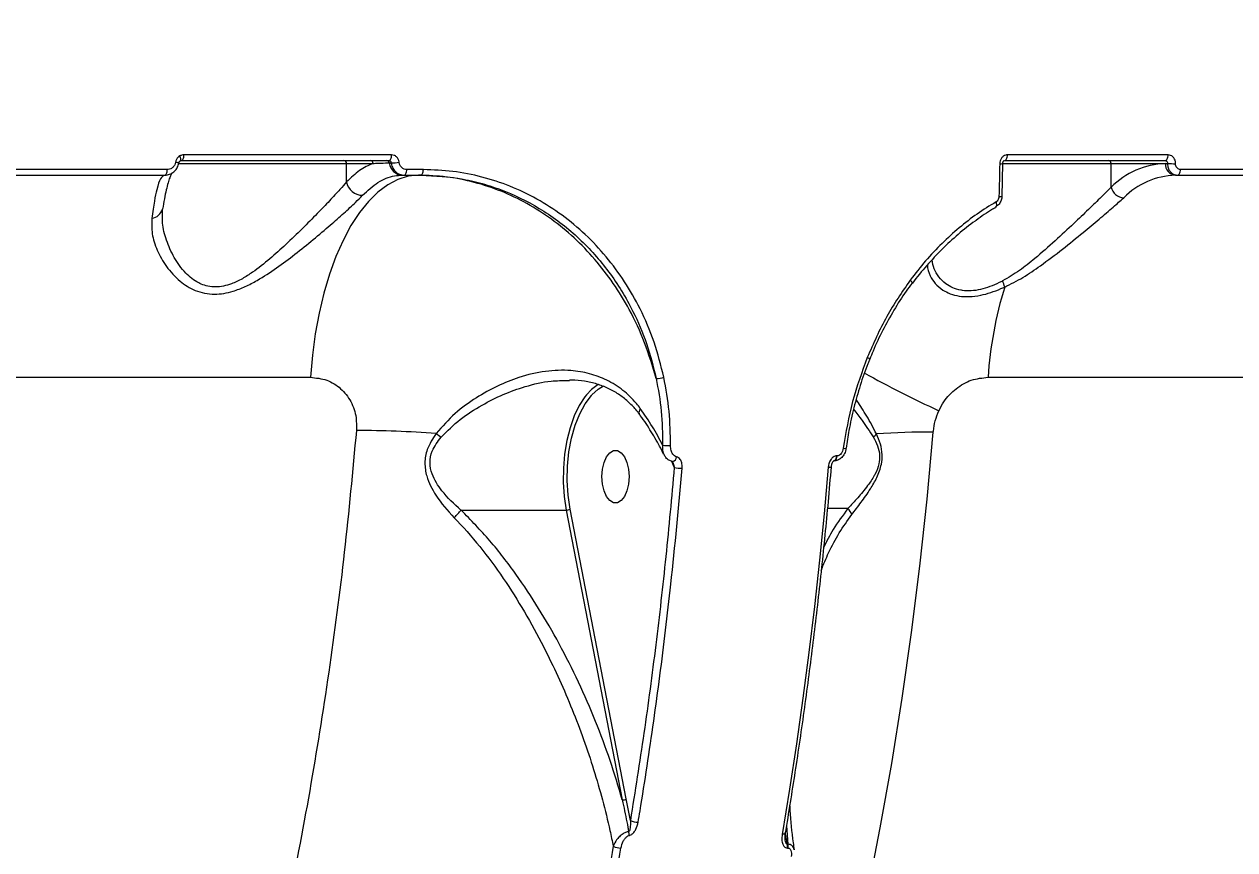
# Model space of a CAD drawing. Header units: millimetres. Extents: x -5517 to 6387, y -5295 to 6147.
# Drawn here: x 2240 to 2446.6, y 1364.2 to 1505.1 of the extents above; entities that cross this region are included whole.
import ezdxf

# ---------------------------------------------------------------- set-up
doc = ezdxf.new("R2010")
doc.units = ezdxf.units.MM
for name, color, linetype in [('DIKOM_ОБЪЕКТ', 7, 'Continuous'), ('DIKOM_РАЗМЕР_ЗОНА', 7, 'Continuous'), ('DIKOM_РАЗМЕР_ОБЪЕКТА', 7, 'Continuous')]:
    doc.layers.add(name, color=color, linetype=linetype)
doc.styles.add('style1', font='arial.ttf', dxfattribs={"width": 0.8})
doc.dimstyles.new('1-50', dxfattribs={"dimtxt": 300, "dimasz": 200, "dimexe": 100, "dimexo": 0, "dimgap": 100, "dimtad": 1, "dimtxsty": 'style1', "dimcen": 200, "dimclrd": 7, "dimclre": 7, "dimclrt": 7, "dimadec": 1, "dimazin": 2, "dimtfac": 1, "dimtmove": 0, "dimatfit": 2, "dimfxl": 0, "dimlwd": 25, "dimlwe": 18, "dimarcsym": 0})

# ---------------------------------------------------------------- blocks, each defined once
blk = doc.blocks.new('*D0')
at = {"layer": 'Defpoints', "color": 0, "transparency": 16777216}
for p in [(3079.07, 4135.26), (-4405.35, -2652.69), (-1397.56, -2652.69)]:
    blk.add_point(p, dxfattribs=at)
at = {"layer": 'DIKOM_РАЗМЕР_ОБЪЕКТА', "color": 7, "lineweight": 18, "transparency": 16777216}
for p, q in [((3079.07, 4135.26), (-4505.35, 4135.26)), ((-1397.56, -2652.69), (-4505.35, -2652.69))]:
    blk.add_line(p, q, dxfattribs=at)
at = {"layer": 'DIKOM_РАЗМЕР_ОБЪЕКТА', "color": 7, "lineweight": 25, "transparency": 16777216}
blk.add_line((-4405.35, 3935.26), (-4405.35, -2452.69), dxfattribs=at)
at = {"layer": 'DIKOM_РАЗМЕР_ОБЪЕКТА', "color": 7, "transparency": 16777216}
for points in [[(-4438.68, 3935.26), (-4372.02, 3935.26), (-4405.35, 4135.26)], [(-4438.68, -2452.69), (-4372.02, -2452.69), (-4405.35, -2652.69)]]:
    blk.add_solid(points, dxfattribs=at)
at = {"layer": 'DIKOM_РАЗМЕР_ОБЪЕКТА', "color": 7, "transparency": 16777216, "insert": (-4658.52, 741.29), "char_height": 300, "attachment_point": 5, "rotation": 90, "style": 'style1'}
blk.add_mtext('6800', dxfattribs=at)
blk = doc.blocks.new('*D1')
at = {"layer": 'Defpoints', "color": 0, "transparency": 16777216}
for p in [(2817.72, 6146.72), (-5067.27, -4152.08), (-1897.56, -4152.08)]:
    blk.add_point(p, dxfattribs=at)
at = {"layer": 'DIKOM_РАЗМЕР_ЗОНА', "color": 7, "lineweight": 18, "transparency": 16777216}
for p, q in [((2817.72, 6146.72), (-5167.27, 6146.72)), ((-1897.56, -4152.08), (-5167.27, -4152.08))]:
    blk.add_line(p, q, dxfattribs=at)
at = {"layer": 'DIKOM_РАЗМЕР_ЗОНА', "color": 7, "lineweight": 25, "transparency": 16777216}
blk.add_line((-5067.27, 5946.72), (-5067.27, -3952.08), dxfattribs=at)
at = {"layer": 'DIKOM_РАЗМЕР_ЗОНА', "color": 7, "transparency": 16777216}
for points in [[(-5100.61, 5946.72), (-5033.94, 5946.72), (-5067.27, 6146.72)], [(-5100.61, -3952.08), (-5033.94, -3952.08), (-5067.27, -4152.08)]]:
    blk.add_solid(points, dxfattribs=at)
at = {"layer": 'DIKOM_РАЗМЕР_ЗОНА', "color": 7, "transparency": 16777216, "insert": (-5320.45, 939.42), "char_height": 300, "attachment_point": 5, "rotation": 90, "style": 'style1'}
blk.add_mtext('10200', dxfattribs=at)
blk = doc.blocks.new('*D2')
at = {"layer": 'Defpoints', "color": 0, "transparency": 16777216}
for p in [(4491.49, 3838.97), (-2445.56, 374.31), (4491.49, -4687.8)]:
    blk.add_point(p, dxfattribs=at)
at = {"layer": 'DIKOM_РАЗМЕР_ОБЪЕКТА', "color": 7, "lineweight": 18, "transparency": 16777216}
for p, q in [((4491.49, 3838.97), (4491.49, -4787.8)), ((-2445.56, 374.31), (-2445.56, -4787.8))]:
    blk.add_line(p, q, dxfattribs=at)
at = {"layer": 'DIKOM_РАЗМЕР_ОБЪЕКТА', "color": 7, "lineweight": 25, "transparency": 16777216}
blk.add_line((-2245.56, -4687.8), (4291.49, -4687.8), dxfattribs=at)
at = {"layer": 'DIKOM_РАЗМЕР_ОБЪЕКТА', "color": 7, "transparency": 16777216}
for points in [[(-2245.56, -4654.47), (-2245.56, -4721.14), (-2445.56, -4687.8)], [(4291.49, -4654.47), (4291.49, -4721.14), (4491.49, -4687.8)]]:
    blk.add_solid(points, dxfattribs=at)
at = {"layer": 'DIKOM_РАЗМЕР_ОБЪЕКТА', "color": 7, "transparency": 16777216, "insert": (1022.97, -4434.63), "char_height": 300, "attachment_point": 5, "style": 'style1'}
blk.add_mtext('6900', dxfattribs=at)
blk = doc.blocks.new('*D3')
at = {"layer": 'Defpoints', "color": 0, "transparency": 16777216}
for p in [(6386.85, 4728.17), (-4131.44, -152.69), (6386.85, -5195.35)]:
    blk.add_point(p, dxfattribs=at)
at = {"layer": 'DIKOM_РАЗМЕР_ЗОНА', "color": 7, "lineweight": 18, "transparency": 16777216}
for p, q in [((6386.85, 4728.17), (6386.85, -5295.35)), ((-4131.44, -152.69), (-4131.44, -5295.35))]:
    blk.add_line(p, q, dxfattribs=at)
at = {"layer": 'DIKOM_РАЗМЕР_ЗОНА', "color": 7, "lineweight": 25, "transparency": 16777216}
blk.add_line((-3931.44, -5195.35), (6186.85, -5195.35), dxfattribs=at)
at = {"layer": 'DIKOM_РАЗМЕР_ЗОНА', "color": 7, "transparency": 16777216}
for points in [[(-3931.44, -5162.02), (-3931.44, -5228.69), (-4131.44, -5195.35)], [(6186.85, -5162.02), (6186.85, -5228.69), (6386.85, -5195.35)]]:
    blk.add_solid(points, dxfattribs=at)
at = {"layer": 'DIKOM_РАЗМЕР_ЗОНА', "color": 7, "transparency": 16777216, "insert": (1127.71, -4942.18), "char_height": 300, "attachment_point": 5, "style": 'style1'}
blk.add_mtext('10500', dxfattribs=at)

msp = doc.modelspace()

# ---------------------------------------------------------------- linework, layer by layer
at = {"layer": 'DIKOM_ОБЪЕКТ', "color": 7, "linetype": 'Continuous', "lineweight": 15}
for p, q in [((2266.245, 1481.311), (2295.023, 1481.311)), ((2266.404, 1481.394), (2266.41, 1481.397)), ((2266.844, 1481.811), (2302.255, 1481.811)), ((2302.716, 1482.776), (2267.276, 1482.776)), ((2295.023, 1481.311), (2299.553, 1481.311)), ((2295.023, 1478.158), (2295.023, 1481.311)), ((2302.327, 1481.394), (2302.655, 1481.394)), ((2406.967, 1481.291), (2406.837, 1475.671)), ((2406.936, 1481.311), (2425.483, 1481.311)), ((2407.281, 1481.811), (2434.71, 1481.811)), ((2435.225, 1482.776), (2407.796, 1482.776)), ((2425.483, 1477.261), (2425.483, 1481.311)), ((2425.483, 1481.311), (2434.751, 1481.311)), ((2434.751, 1481.311), (2435.111, 1481.311)), ((2162.623, 1479.311), (2264.002, 1479.311)), ((2264.432, 1480.271), (2162.968, 1480.271)), ((2304.562, 1479.311), (2304.84, 1479.311)), ((2304.84, 1479.311), (2307.672, 1479.311)), ((2308.138, 1480.271), (2305.304, 1480.271)), ((2436.465, 1479.311), (2436.805, 1479.311)), ((2436.805, 1479.311), (2507.95, 1479.311)), ((2508.464, 1480.271), (2437.32, 1480.271)), ((1810.212, 1444.809), (2288.87, 1444.809)), ((2332.845, 1444.253), (2333.068, 1444.261)), ((2404.487, 1444.809), (2704.496, 1444.809)), ((2380.265, 1432.726), (2380.266, 1432.721)), ((2350.492, 1430.485), (2350.942, 1429.436)), ((2378.246, 1430.564), (2378.186, 1430.564)), ((2378.754, 1431.407), (2378.674, 1431.407)), ((2314.567, 1422.144), (2332.52, 1422.144)), ((2332.52, 1422.144), (2342.086, 1372.671)), ((2342.756, 1372.847), (2333.189, 1422.32)), ((2380.572, 1422.395), (2377.072, 1422.395)), ((2343.455, 1369.188), (2342.756, 1372.847)), ((2370.08, 1368.289), (2370.348, 1365.106)), ((2370.244, 1365.106), (2369.882, 1367.107)), ((2370.348, 1365.106), (2370.244, 1365.106)), ((2370.246, 1364.459), (2370.35, 1364.459))]:
    msp.add_line(p, q, dxfattribs=at)
at = {"layer": 'DIKOM_ОБЪЕКТ', "color": 7, "linetype": 'Continuous', "lineweight": 15, "flags": 128}
for points in [[(2266.634, 1481.751), (2266.686, 1481.787), (2266.724, 1481.848), (2266.744, 1481.933), (2266.747, 1482.038), (2266.733, 1482.161), (2266.702, 1482.297), (2266.655, 1482.444), (2266.593, 1482.596)], [(2266.844, 1481.811), (2266.926, 1481.829), (2267.006, 1481.884), (2267.079, 1481.972), (2267.144, 1482.092), (2267.198, 1482.238), (2267.239, 1482.405), (2267.265, 1482.586), (2267.276, 1482.776)], [(2302.255, 1481.811), (2302.343, 1481.829), (2302.428, 1481.884), (2302.506, 1481.972), (2302.575, 1482.092), (2302.633, 1482.238), (2302.676, 1482.405), (2302.704, 1482.586), (2302.716, 1482.776)], [(2406.482, 1481.273), (2406.468, 1480.569), (2406.453, 1479.866), (2406.438, 1479.163), (2406.422, 1478.459), (2406.405, 1477.756), (2406.388, 1477.053), (2406.37, 1476.35), (2406.352, 1475.646)], [(2407.281, 1481.811), (2407.379, 1481.829), (2407.474, 1481.884), (2407.562, 1481.972), (2407.639, 1482.092), (2407.703, 1482.238), (2407.752, 1482.405), (2407.783, 1482.586), (2407.796, 1482.776)], [(2434.71, 1481.811), (2434.809, 1481.829), (2434.903, 1481.884), (2434.991, 1481.972), (2435.068, 1482.092), (2435.132, 1482.238), (2435.181, 1482.405), (2435.212, 1482.586), (2435.225, 1482.776)], [(2264.002, 1479.311), (2264.084, 1479.329), (2264.163, 1479.383), (2264.236, 1479.471), (2264.3, 1479.59), (2264.353, 1479.735), (2264.394, 1479.9), (2264.421, 1480.081), (2264.432, 1480.271)], [(2307.332, 1479.311), (2305.554, 1479.129), (2303.793, 1478.583), (2302.063, 1477.68), (2300.382, 1476.426), (2298.764, 1474.834), (2297.224, 1472.919), (2295.777, 1470.696), (2294.434, 1468.188), (2293.21, 1465.416), (2292.114, 1462.406), (2291.157, 1459.186), (2290.347, 1455.784), (2289.693, 1452.232), (2289.199, 1448.563), (2288.87, 1444.809)], [(2304.84, 1479.311), (2304.929, 1479.329), (2305.013, 1479.383), (2305.092, 1479.471), (2305.162, 1479.59), (2305.219, 1479.735), (2305.263, 1479.9), (2305.292, 1480.081), (2305.304, 1480.271)], [(2307.672, 1479.311), (2307.761, 1479.329), (2307.846, 1479.383), (2307.925, 1479.471), (2307.995, 1479.59), (2308.053, 1479.735), (2308.097, 1479.9), (2308.126, 1480.081), (2308.138, 1480.271)], [(2436.805, 1479.311), (2436.903, 1479.329), (2436.997, 1479.383), (2437.085, 1479.471), (2437.162, 1479.59), (2437.226, 1479.735), (2437.275, 1479.9), (2437.306, 1480.081), (2437.32, 1480.271)], [(2405.839, 1473.938), (2405.887, 1473.974), (2405.937, 1474.05), (2405.966, 1474.153), (2405.972, 1474.279), (2405.956, 1474.425), (2405.917, 1474.585), (2405.858, 1474.752)], [(2391.511, 1460.898), (2391.53, 1460.94), (2391.524, 1461.006), (2391.489, 1461.089), (2391.425, 1461.188), (2391.337, 1461.297), (2391.226, 1461.414)], [(2335.97, 1441.82), (2335.714, 1441.495), (2334.734, 1439.984), (2333.878, 1438.21), (2333.166, 1436.211), (2332.614, 1434.031), (2332.232, 1431.717), (2332.029, 1429.319), (2332.01, 1426.889), (2332.174, 1424.48), (2332.52, 1422.144)], [(2337.956, 1443.6), (2336.798, 1442.71), (2335.97, 1441.82)], [(2336.889, 1441.805), (2337.957, 1442.78), (2338.897, 1443.361)], [(2333.189, 1422.32), (2332.841, 1424.713), (2332.688, 1427.182), (2332.734, 1429.667), (2332.978, 1432.109), (2333.414, 1434.447), (2334.031, 1436.626), (2334.814, 1438.594), (2335.745, 1440.301), (2336.802, 1441.708), (2336.889, 1441.805)], [(2349.985, 1247.828), (2353.834, 1256.766), (2357.542, 1265.928), (2361.103, 1275.306), (2364.516, 1284.89), (2367.776, 1294.671), (2370.882, 1304.642), (2373.829, 1314.791), (2376.616, 1325.11), (2379.239, 1335.59), (2381.696, 1346.22), (2383.985, 1356.99), (2386.104, 1367.891), (2388.051, 1378.913), (2389.824, 1390.044), (2391.421, 1401.276), (2392.841, 1412.596), (2394.082, 1423.996), (2395.144, 1435.463)], [(2338.604, 1427.852), (2338.698, 1429.12), (2338.972, 1430.285), (2339.404, 1431.253), (2339.959, 1431.945), (2340.592, 1432.306), (2341.252, 1432.306), (2341.885, 1431.945), (2342.44, 1431.253), (2342.872, 1430.285), (2343.146, 1429.12), (2343.24, 1427.852), (2343.146, 1426.584), (2342.872, 1425.419), (2342.44, 1424.451), (2341.885, 1423.758), (2341.252, 1423.398), (2340.592, 1423.398), (2339.959, 1423.758), (2339.404, 1424.451), (2338.972, 1425.419), (2338.698, 1426.584), (2338.604, 1427.852)], [(2350.621, 1430.424), (2350.675, 1430.417), (2350.678, 1430.417)], [(2377.227, 1429.465), (2376.516, 1421.514), (2375.726, 1413.59), (2374.859, 1405.698), (2373.913, 1397.839), (2372.89, 1390.017), (2371.789, 1382.234), (2370.612, 1374.494), (2369.359, 1366.799)], [(2378.157, 1430.564), (2378.161, 1430.564), (2378.305, 1430.602), (2378.439, 1430.717), (2378.55, 1430.9), (2378.631, 1431.137), (2378.674, 1431.407)], [(2378.245, 1430.564), (2378.386, 1430.602), (2378.519, 1430.717), (2378.631, 1430.9), (2378.711, 1431.137), (2378.754, 1431.407)], [(2369.855, 1366.944), (2369.854, 1366.938), (2369.821, 1366.89), (2369.752, 1366.852), (2369.649, 1366.823), (2369.516, 1366.805), (2369.359, 1366.799)]]:
    msp.add_lwpolyline(points, dxfattribs=at)
at = {"layer": 'DIKOM_ОБЪЕКТ', "color": 7, "linetype": 'Continuous', "lineweight": 15}
for centre, radius, start, end in [((2265.518, 1478.757), 2.787, 71.34133, 83.07932), ((2294.545, 1481.333), 0.478, 357.33897, 87.06597), ((2299.075, 1481.333), 0.479, 357.35333, 87.05911), ((2301.86, 1481.342), 0.469, 6.35794, 87.67717), ((2304.658, 1481.655), 2.345, 186.36855, 267.66804), ((2302.753, 1487.556), 6.162, 269.08849, 281.78319), ((2406.632, 1483.715), 2.446, 266.49151, 277.88108), ((2425.015, 1481.344), 0.468, 355.9464, 85.26209), ((2435.249, 1467.542), 13.778, 92.07169, 135.14088), ((2436.62, 1481.178), 1.874, 175.94013, 265.26262), ((2436.434, 1504.194), 22.921, 266.69005, 270.12108), ((2436.94, 1466.198), 13.122, 92.07213, 135.14059), ((2297.815, 1478.721), 2.848, 191.38844, 268.91462), ((2427.79, 1477.824), 2.375, 193.71282, 266.33997), ((2406.501, 1477.468), 1.827, 265.30901, 280.59031), ((2261.547, 1474.084), 2.148, 276.68376, 345.17232), ((2401.227, 1458.757), 6.275, 13.46149, 23.53859), ((2471.867, 1440.346), 67.527, 162.88614, 176.2108), ((2383.64, 1447.338), 0.878, 41.89025, 74.23077), ((2348.123, 1447.578), 2.964, 264.93781, 290.78147), ((2469.717, 1599.762), 176.723, 240.74711, 245.37979), ((2294.106, 1189.916), 245.855, 86.22186, 89.39267), ((2339.342, 1472.648), 47.357, 232.18433, 233.48617), ((2383.33, 1436.908), 2.77, 304.56286, 320.35049), ((2394.586, 1306.998), 128.467, 89.75125, 94.0724), ((2349.884, 1437.765), 4.608, 258.52826, 275.21344), ((2379.993, 1433.597), 0.918, 256.80052, 287.25515), ((2350.376, 1431.339), 0.971, 288.11823, 354.18723), ((2352.262, 1434.727), 5.453, 255.99468, 270.37167), ((2377.372, 1430.123), 0.674, 257.51461, 300.54621), ((2332.534, 1423.455), 1.31, 269.38841, 300.02164), ((2378.764, 1420.475), 2.637, 20.00466, 46.72772), ((2342.1, 1373.982), 1.311, 269.39053, 300.01952), ((2344.769, 1371.855), 2.973, 243.78227, 270.46346), ((2341.103, 1366.57), 2.187, 1.14208, 18.60275), ((2341.842, 1367.411), 2.951, 243.82366, 270.19908), ((2368.376, 1364.775), 1.897, 350.4036, 10.03974), ((2368.48, 1364.775), 1.897, 350.4036, 10.03974)]:
    msp.add_arc(centre, radius, start, end, dxfattribs=at)
for points, knots in [([(2264.002, 1479.311), (2264.086, 1479.314), (2264.439, 1479.325), (2265.042, 1479.502), (2265.701, 1479.965), (2266.198, 1480.611), (2266.335, 1481.132), (2266.404, 1481.394)], [0, 0, 0, 0, 0.0748894, 0.3151634, 0.5451402, 0.7714984, 1, 1, 1, 1]), ([(2265.854, 1481.524), (2265.813, 1481.366), (2265.731, 1481.05), (2265.435, 1480.662), (2265.045, 1480.384), (2264.689, 1480.279), (2264.481, 1480.272), (2264.432, 1480.271)], [0, 0, 0, 0, 0.2249568, 0.4495838, 0.6803226, 0.9237846, 1, 1, 1, 1]), ([(2266.593, 1482.596), (2266.486, 1482.524), (2266.253, 1482.367), (2265.978, 1481.995), (2265.895, 1481.681), (2265.854, 1481.524)], [0, 0, 0, 0, 0.298644, 0.6490489, 1, 1, 1, 1]), ([(2266.653, 1481.757), (2266.642, 1481.752), (2266.591, 1481.727), (2266.511, 1481.648), (2266.438, 1481.517), (2266.41, 1481.412), (2266.405, 1481.357), (2266.403, 1481.344)], [0, 0, 0, 0, 0.1039576, 0.4757753, 0.7277441, 0.9388778, 1, 1, 1, 1]), ([(2267.276, 1482.776), (2267.208, 1482.774), (2266.972, 1482.765), (2266.751, 1482.667), (2266.593, 1482.596)], [0, 0, 0, 0, 0.2879367, 1, 1, 1, 1]), ([(2266.634, 1481.751), (2266.683, 1481.775), (2266.753, 1481.808), (2266.823, 1481.81), (2266.844, 1481.811)], [0, 0, 0, 0, 0.705059, 1, 1, 1, 1]), ([(2299.553, 1481.311), (2298.783, 1480.967), (2297.229, 1480.272), (2295.763, 1478.867), (2295.023, 1478.158)], [0, 0, 0, 0, 0.4956322, 1, 1, 1, 1]), ([(2299.553, 1481.311), (2299.694, 1481.319), (2300.399, 1481.359), (2301.338, 1481.39), (2302.114, 1481.393), (2302.327, 1481.394)], [0, 0, 0, 0, 0.1536568, 0.7683113, 1, 1, 1, 1]), ([(2302.255, 1481.811), (2302.302, 1481.806), (2302.398, 1481.794), (2302.521, 1481.708), (2302.612, 1481.581), (2302.647, 1481.467), (2302.654, 1481.403), (2302.655, 1481.394)], [0, 0, 0, 0, 0.2402779, 0.4812441, 0.7223172, 0.9628208, 1, 1, 1, 1]), ([(2302.655, 1481.394), (2302.661, 1481.352), (2302.711, 1481.034), (2302.917, 1480.462), (2303.419, 1479.826), (2304.086, 1479.394), (2304.589, 1479.339), (2304.84, 1479.311)], [0, 0, 0, 0, 0.0371005, 0.2779661, 0.5187459, 0.7593477, 1, 1, 1, 1]), ([(2304.011, 1481.524), (2304.007, 1481.549), (2303.979, 1481.741), (2303.858, 1482.084), (2303.561, 1482.467), (2303.166, 1482.726), (2302.866, 1482.76), (2302.716, 1482.776)], [0, 0, 0, 0, 0.0372874, 0.2782397, 0.5190822, 0.7595786, 1, 1, 1, 1]), ([(2305.304, 1480.271), (2305.154, 1480.287), (2304.855, 1480.321), (2304.46, 1480.581), (2304.164, 1480.963), (2304.043, 1481.307), (2304.015, 1481.498), (2304.011, 1481.524)], [0, 0, 0, 0, 0.2404485, 0.4809853, 0.7218916, 0.9628763, 1, 1, 1, 1]), ([(2407.796, 1482.776), (2407.701, 1482.769), (2407.462, 1482.751), (2407.097, 1482.571), (2406.765, 1482.231), (2406.534, 1481.78), (2406.499, 1481.442), (2406.482, 1481.273)], [0, 0, 0, 0, 0.1406262, 0.3551178, 0.5698741, 0.784881, 1, 1, 1, 1]), ([(2407.255, 1481.798), (2407.238, 1481.799), (2407.209, 1481.8), (2407.108, 1481.713), (2407.03, 1481.591), (2406.978, 1481.437), (2406.962, 1481.287), (2406.971, 1481.202), (2406.975, 1481.17)], [0, 0, 0, 0, 0.2755886, 0.4590038, 0.6094702, 0.7622463, 0.9133226, 1, 1, 1, 1]), ([(2434.71, 1481.811), (2434.758, 1481.806), (2434.854, 1481.794), (2434.978, 1481.708), (2435.068, 1481.581), (2435.111, 1481.441), (2435.111, 1481.348), (2435.111, 1481.311)], [0, 0, 0, 0, 0.2139533, 0.4281821, 0.6427314, 0.8578736, 1, 1, 1, 1]), ([(2435.111, 1481.311), (2435.118, 1481.163), (2435.135, 1480.791), (2435.335, 1480.229), (2435.718, 1479.722), (2436.228, 1479.377), (2436.613, 1479.333), (2436.805, 1479.311)], [0, 0, 0, 0, 0.1417115, 0.3563919, 0.5709558, 0.785453, 1, 1, 1, 1]), ([(2436.483, 1481.273), (2436.479, 1481.384), (2436.468, 1481.664), (2436.322, 1482.086), (2436.038, 1482.468), (2435.658, 1482.727), (2435.369, 1482.76), (2435.225, 1482.776)], [0, 0, 0, 0, 0.1418393, 0.356719, 0.5713199, 0.7856951, 1, 1, 1, 1]), ([(2437.32, 1480.271), (2437.223, 1480.282), (2437.031, 1480.304), (2436.778, 1480.476), (2436.589, 1480.731), (2436.492, 1481.012), (2436.485, 1481.199), (2436.483, 1481.273)], [0, 0, 0, 0, 0.2141683, 0.4285697, 0.6431512, 0.8580729, 1, 1, 1, 1]), ([(2263.928, 1479.311), (2263.713, 1479.195), (2263.277, 1478.959), (2262.713, 1477.221), (2262.214, 1474.895), (2261.944, 1472.984), (2261.797, 1471.95)], [0, 0, 0, 0, 0.2848666, 0.5777545, 0.7715677, 1, 1, 1, 1]), ([(2265.229, 1479.731), (2265.227, 1479.728), (2265.221, 1479.721), (2265.068, 1479.443), (2264.847, 1478.894), (2264.566, 1478.02), (2264.257, 1476.81), (2263.941, 1475.331), (2263.738, 1474.12), (2263.639, 1473.531)], [0, 0, 0, 0, 0.0778676, 0.2003311, 0.3403535, 0.4957837, 0.66236, 0.8356943, 1, 1, 1, 1]), ([(2297.761, 1475.873), (2298.63, 1476.673), (2300.392, 1478.296), (2302.714, 1479.199), (2304.116, 1479.284), (2304.562, 1479.311)], [0, 0, 0, 0, 0.3984738, 0.8085201, 1, 1, 1, 1]), ([(2347.861, 1444.626), (2347.253, 1446.666), (2346.036, 1450.746), (2343.494, 1456.153), (2340.6, 1460.908), (2337.442, 1465.01), (2333.908, 1468.687), (2330.024, 1471.872), (2325.851, 1474.54), (2321.441, 1476.66), (2316.844, 1478.17), (2312.123, 1479.128), (2308.928, 1479.25), (2307.332, 1479.311)], [0, 0, 0, 0, 0.1033755, 0.2067501, 0.2946067, 0.3827355, 0.4705919, 0.5587488, 0.6471801, 0.7353357, 0.8234649, 0.9118686, 1, 1, 1, 1]), ([(2307.672, 1479.311), (2310.112, 1479.185), (2313.806, 1478.994), (2318.61, 1477.803), (2323.291, 1476.195), (2327.742, 1473.906), (2331.849, 1471.007), (2335.69, 1467.718), (2339.104, 1463.877), (2342.006, 1459.584), (2344.243, 1455.536), (2346.368, 1450.593), (2347.361, 1446.626), (2347.861, 1444.626)], [0, 0, 0, 0, 0.131217, 0.1987837, 0.2663501, 0.3975672, 0.4651556, 0.5327442, 0.6634784, 0.7308142, 0.7981508, 0.8982444, 1, 1, 1, 1]), ([(2349.174, 1444.807), (2348.665, 1446.835), (2347.646, 1450.89), (2345.311, 1456.343), (2342.535, 1461.201), (2339.397, 1465.446), (2335.825, 1469.255), (2331.849, 1472.557), (2327.537, 1475.324), (2322.95, 1477.523), (2318.143, 1479.088), (2313.188, 1480.081), (2309.82, 1480.208), (2308.138, 1480.271)], [0, 0, 0, 0, 0.100969, 0.2019368, 0.2903389, 0.3790225, 0.4674244, 0.5561147, 0.6450896, 0.7337805, 0.8224249, 0.9113535, 1, 1, 1, 1]), ([(2295.023, 1478.158), (2294.665, 1477.738), (2293.837, 1476.766), (2292.144, 1474.946), (2289.98, 1472.692), (2287.474, 1470.164), (2284.768, 1467.54), (2281.952, 1464.996), (2279.467, 1463.016), (2277.248, 1461.6), (2275.144, 1460.581), (2272.639, 1460.035), (2270.798, 1460.447), (2269.074, 1461.261), (2267.326, 1462.68), (2265.501, 1465.261), (2264.243, 1468.196), (2263.588, 1470.667), (2263.636, 1472.029), (2263.651, 1472.47)], [0, 0, 0, 0, 0.0486191, 0.1123768, 0.1778093, 0.2506867, 0.3250555, 0.3924973, 0.4613115, 0.4989706, 0.5375279, 0.5920045, 0.6458136, 0.6555345, 0.7197675, 0.7990803, 0.8810352, 0.9614448, 1, 1, 1, 1]), ([(2425.483, 1477.261), (2424.949, 1476.72), (2423.808, 1475.565), (2421.627, 1473.454), (2418.985, 1470.932), (2415.934, 1468.079), (2412.83, 1465.348), (2409.857, 1462.955), (2407.948, 1461.832), (2406.98, 1461.263)], [0, 0, 0, 0, 0.122712, 0.2624611, 0.4060157, 0.5749246, 0.7482621, 0.8723676, 1, 1, 1, 1]), ([(2261.797, 1471.95), (2261.771, 1471.075), (2261.718, 1469.325), (2262.635, 1466.509), (2264.181, 1463.703), (2266.361, 1461.277), (2268.693, 1459.758), (2270.779, 1459.116), (2272.924, 1458.895), (2275.324, 1459.315), (2277.75, 1460.27), (2280.255, 1461.583), (2283.11, 1463.444), (2286.296, 1465.846), (2289.379, 1468.332), (2292.184, 1470.716), (2294.607, 1472.846), (2296.478, 1474.564), (2297.374, 1475.478), (2297.761, 1475.873)], [0, 0, 0, 0, 0.0759084, 0.1519054, 0.2286333, 0.3051885, 0.36886, 0.4016185, 0.4343305, 0.490458, 0.5282357, 0.5660841, 0.6308765, 0.6957719, 0.7645213, 0.8332293, 0.8936818, 0.9540619, 1, 1, 1, 1]), ([(2406.821, 1475.672), (2406.821, 1475.585), (2406.824, 1475.241), (2406.605, 1474.684), (2406.219, 1474.158), (2405.881, 1473.988), (2405.753, 1473.923)], [0, 0, 0, 0, 0.1191512, 0.4714937, 0.799827, 1, 1, 1, 1]), ([(2406.352, 1475.646), (2406.339, 1475.534), (2406.314, 1475.308), (2406.158, 1475.008), (2405.989, 1474.834), (2405.88, 1474.766), (2405.858, 1474.752)], [0, 0, 0, 0, 0.3067219, 0.6132878, 0.919476, 1, 1, 1, 1]), ([(2407.33, 1460.217), (2408.376, 1460.74), (2410.472, 1461.787), (2413.754, 1464.063), (2417.217, 1466.678), (2420.561, 1469.403), (2423.47, 1471.82), (2425.842, 1473.838), (2427.067, 1474.94), (2427.638, 1475.454)], [0, 0, 0, 0, 0.1281525, 0.2567399, 0.4268166, 0.5968798, 0.7373107, 0.8775726, 1, 1, 1, 1]), ([(2263.63, 1473.546), (2263.601, 1473.434), (2263.517, 1473.113), (2263.542, 1472.725), (2263.559, 1472.471)], [0, 0, 0, 0, 0.3470087, 1, 1, 1, 1]), ([(2405.858, 1474.752), (2404.774, 1474.084), (2402.607, 1472.747), (2399.534, 1470.359), (2396.588, 1467.684), (2393.787, 1464.72), (2392.079, 1462.516), (2391.226, 1461.414)], [0, 0, 0, 0, 0.1976828, 0.3953881, 0.5930902, 0.7965461, 1, 1, 1, 1]), ([(2405.892, 1473.836), (2405.686, 1473.722), (2404.502, 1473.073), (2403.382, 1472.268), (2402.457, 1471.603)], [0, 0, 0, 0, 0.1745103, 1, 1, 1, 1]), ([(2402.457, 1471.603), (2402.397, 1471.562), (2401.329, 1470.851), (2399.368, 1469.215), (2396.595, 1466.7), (2394.014, 1463.895), (2392.341, 1461.929), (2391.586, 1460.853), (2391.577, 1460.84)], [0, 0, 0, 0, 0.0146926, 0.2594977, 0.5052823, 0.7513857, 0.9969852, 1, 1, 1, 1]), ([(2406.98, 1461.263), (2406.785, 1461.165), (2405.536, 1460.537), (2403.696, 1459.836), (2401.588, 1459.52), (2400.489, 1459.569), (2399.428, 1459.749), (2398.415, 1460.07), (2397.117, 1460.832), (2396.022, 1461.937), (2395.192, 1463.323), (2395.024, 1464.343), (2394.941, 1464.849)], [0, 0, 0, 0, 0.0313165, 0.200552, 0.2886435, 0.3801539, 0.3970713, 0.4935544, 0.592949, 0.7266641, 0.8641034, 1, 1, 1, 1]), ([(2394.156, 1464.01), (2394.154, 1463.997), (2394.085, 1463.346), (2394.509, 1462.249), (2395.398, 1460.798), (2396.597, 1459.763), (2398.012, 1459.042), (2399.52, 1458.633), (2401.28, 1458.524), (2403.666, 1458.825), (2405.748, 1459.519), (2407.118, 1460.124), (2407.33, 1460.217)], [0, 0, 0, 0, 0.0035406, 0.1675423, 0.2942494, 0.4242348, 0.5176102, 0.6133148, 0.7076992, 0.8056951, 0.9699608, 1, 1, 1, 1]), ([(2391.226, 1461.414), (2389.822, 1459.378), (2386.98, 1455.257), (2384.921, 1450.559), (2383.879, 1448.183)], [0, 0, 0, 0, 0.4941762, 1, 1, 1, 1]), ([(2391.543, 1460.874), (2391.198, 1460.42), (2390.082, 1458.955), (2388.395, 1456.276), (2386.507, 1452.863), (2385.152, 1450.06), (2384.498, 1448.373), (2384.32, 1447.914)], [0, 0, 0, 0, 0.1172767, 0.3790678, 0.6408608, 0.9023848, 1, 1, 1, 1]), ([(2383.879, 1448.183), (2382.969, 1445.697), (2381.128, 1440.664), (2380.236, 1435.379), (2379.784, 1432.704)], [0, 0, 0, 0, 0.493842, 1, 1, 1, 1]), ([(2345.156, 1439.48), (2344.936, 1439.77), (2344.055, 1440.934), (2342.214, 1442.706), (2339.506, 1444.41), (2336.499, 1445.52), (2332.996, 1446.1), (2328.927, 1445.956), (2324.696, 1444.965), (2320.728, 1443.376), (2317.053, 1441.319), (2313.405, 1438.713), (2311.35, 1436.407), (2310.306, 1435.236)], [0, 0, 0, 0, 0.0275959, 0.110613, 0.1968359, 0.279571, 0.364725, 0.4761318, 0.5919439, 0.6876603, 0.7854563, 0.8910822, 1, 1, 1, 1]), ([(2384.314, 1447.916), (2384.203, 1447.656), (2383.578, 1446.2), (2382.652, 1443.433), (2381.565, 1439.631), (2380.767, 1436.045), (2380.436, 1433.73), (2380.292, 1432.721)], [0, 0, 0, 0, 0.0540285, 0.3030843, 0.5536388, 0.805601, 1, 1, 1, 1]), ([(2288.87, 1444.809), (2289.813, 1444.712), (2291.686, 1444.52), (2294.11, 1443.01), (2295.876, 1440.769), (2296.754, 1438.205), (2296.724, 1436.477), (2296.712, 1435.757)], [0, 0, 0, 0, 0.2180232, 0.4332427, 0.6437889, 0.8514352, 1, 1, 1, 1]), ([(2311.164, 1434.586), (2312.218, 1435.639), (2314.33, 1437.748), (2318.021, 1440.057), (2321.737, 1441.945), (2325.691, 1443.36), (2329.438, 1444.252), (2331.875, 1444.253), (2332.845, 1444.253)], [0, 0, 0, 0, 0.1784349, 0.3574501, 0.5206892, 0.6838928, 0.8742884, 1, 1, 1, 1]), ([(2344.976, 1438.505), (2344.889, 1438.636), (2344.425, 1439.333), (2343.388, 1440.407), (2341.867, 1441.7), (2340.143, 1442.746), (2338.246, 1443.551), (2336.181, 1444.079), (2334.437, 1444.336), (2333.369, 1444.318), (2333.062, 1444.313)], [0, 0, 0, 0, 0.0321575, 0.1721537, 0.3167376, 0.4656337, 0.6175558, 0.7736963, 0.9350178, 1, 1, 1, 1]), ([(2347.861, 1444.626), (2348.202, 1442.772), (2348.889, 1439.039), (2348.941, 1435.188), (2348.967, 1433.249)], [0, 0, 0, 0, 0.4964809, 1, 1, 1, 1]), ([(2350.302, 1433.176), (2350.277, 1435.131), (2350.226, 1439.067), (2349.526, 1442.885), (2349.174, 1444.807)], [0, 0, 0, 0, 0.4964915, 1, 1, 1, 1]), ([(2396.094, 1439.105), (2396.364, 1439.625), (2397.12, 1441.079), (2398.983, 1443.004), (2401.622, 1444.52), (2403.526, 1444.712), (2404.487, 1444.809)], [0, 0, 0, 0, 0.1529608, 0.42837, 0.7114325, 1, 1, 1, 1]), ([(2385.463, 1435.14), (2384.911, 1436.18), (2383.805, 1438.26), (2382.578, 1440.137), (2382.073, 1440.928), (2382.004, 1441.036)], [0, 0, 0, 0, 0.4629122, 0.9266373, 1, 1, 1, 1]), ([(2345.156, 1439.48), (2345.139, 1439.452), (2345.087, 1439.365), (2344.961, 1439.111), (2344.866, 1438.775), (2344.972, 1438.607), (2345.019, 1438.533)], [0, 0, 0, 0, 0.0695432, 0.2149515, 0.6525153, 1, 1, 1, 1]), ([(2349.118, 1431.687), (2348.961, 1432.023), (2348.362, 1433.302), (2347.033, 1435.514), (2345.802, 1437.464), (2345.043, 1438.45), (2344.986, 1438.524)], [0, 0, 0, 0, 0.1461904, 0.5558087, 0.9665392, 1, 1, 1, 1]), ([(2348.967, 1433.249), (2348.408, 1434.295), (2347.286, 1436.397), (2345.868, 1438.449), (2345.156, 1439.48)], [0, 0, 0, 0, 0.4978625, 1, 1, 1, 1]), ([(2381.544, 1439.347), (2382.024, 1438.737), (2383.096, 1437.379), (2384.26, 1435.605), (2384.902, 1434.627)], [0, 0, 0, 0, 0.4484749, 1, 1, 1, 1]), ([(2395.144, 1435.463), (2395.149, 1435.522), (2395.207, 1436.162), (2395.421, 1437.415), (2395.866, 1438.535), (2396.094, 1439.105)], [0, 0, 0, 0, 0.0468162, 0.514281, 1, 1, 1, 1]), ([(2296.712, 1435.757), (2296.065, 1428.817), (2294.77, 1414.932), (2292.075, 1394.411), (2288.808, 1373.995), (2284.899, 1353.78), (2280.361, 1333.839), (2275.29, 1314.61), (2269.717, 1296.143), (2263.682, 1278.469), (2257.086, 1261.301), (2249.929, 1244.721), (2242.221, 1228.803), (2234.13, 1213.892), (2225.693, 1200.016), (2216.951, 1187.181), (2207.766, 1175.18), (2198.149, 1164.091), (2188.123, 1153.977), (2177.903, 1145.054), (2167.528, 1137.325), (2157.038, 1130.769), (2146.269, 1125.28), (2135.245, 1120.936), (2123.999, 1117.736), (2112.767, 1115.905), (2104.903, 1115.157), (2100.828, 1115.349), (2100.449, 1115.367)], [0, 0, 0, 0, 0.0392428, 0.0785159, 0.1177587, 0.1581422, 0.1985587, 0.2389423, 0.2781873, 0.3174626, 0.3567075, 0.3970915, 0.4375084, 0.4778924, 0.517166, 0.5564698, 0.5957433, 0.6361546, 0.6765988, 0.71701, 0.7563483, 0.7957167, 0.835055, 0.8755305, 0.9160388, 0.9565144, 0.9959509, 1, 1, 1, 1]), ([(2310.306, 1435.236), (2309.73, 1434.342), (2308.732, 1432.795), (2308.281, 1430.204), (2308.599, 1428.086), (2309.332, 1426.25), (2310.752, 1423.766), (2312.281, 1422.072), (2313.39, 1420.843)], [0, 0, 0, 0, 0.191458, 0.3312438, 0.4704847, 0.582375, 0.6969279, 1, 1, 1, 1]), ([(2314.559, 1422.141), (2314.558, 1422.142), (2313.387, 1423.162), (2311.849, 1424.636), (2310.316, 1426.794), (2309.523, 1428.371), (2309.14, 1430.237), (2309.59, 1432.531), (2310.582, 1433.827), (2311.164, 1434.586)], [0, 0, 0, 0, 0.0003172, 0.31688, 0.4294682, 0.5444441, 0.6783285, 0.8113815, 1, 1, 1, 1]), ([(2384.902, 1434.627), (2385.168, 1434.142), (2385.67, 1433.228), (2386.062, 1431.629), (2385.927, 1429.906), (2385.464, 1428.759), (2384.799, 1427.513), (2383.816, 1426.083), (2382.261, 1424.217), (2381.135, 1423.002), (2380.572, 1422.395)], [0, 0, 0, 0, 0.1298013, 0.2451301, 0.3384666, 0.4557894, 0.4772339, 0.6177239, 0.8086883, 1, 1, 1, 1]), ([(2381.242, 1421.377), (2381.77, 1422.063), (2382.832, 1423.442), (2384.318, 1425.54), (2385.568, 1427.685), (2386.327, 1429.714), (2386.49, 1431.735), (2386.164, 1433.528), (2385.703, 1434.588), (2385.463, 1435.14)], [0, 0, 0, 0, 0.1836348, 0.3692282, 0.5090675, 0.6522025, 0.7508523, 0.8702033, 1, 1, 1, 1]), ([(2348.967, 1433.249), (2348.93, 1432.857), (2348.877, 1432.288), (2349.113, 1431.854), (2349.186, 1431.719)], [0, 0, 0, 0, 0.6895026, 1, 1, 1, 1]), ([(2350.624, 1430.434), (2350.425, 1430.496), (2350.009, 1430.628), (2349.504, 1431.076), (2349.282, 1431.468), (2349.171, 1431.662)], [0, 0, 0, 0, 0.3149497, 0.6596134, 1, 1, 1, 1]), ([(2351.342, 1431.241), (2351.215, 1431.289), (2350.962, 1431.386), (2350.632, 1431.762), (2350.354, 1432.354), (2350.321, 1432.883), (2350.302, 1433.176)], [0, 0, 0, 0, 0.1849209, 0.3685835, 0.6500975, 1, 1, 1, 1]), ([(2380.253, 1432.723), (2380.243, 1432.635), (2380.199, 1432.232), (2379.929, 1431.61), (2379.429, 1430.989), (2378.859, 1430.661), (2378.436, 1430.529), (2378.244, 1430.565), (2378.243, 1430.565)], [0, 0, 0, 0, 0.0817271, 0.3760036, 0.6105229, 0.8127563, 0.9991832, 1, 1, 1, 1]), ([(2379.784, 1432.704), (2379.749, 1432.538), (2379.681, 1432.21), (2379.451, 1431.808), (2379.185, 1431.545), (2378.948, 1431.424), (2378.808, 1431.412), (2378.754, 1431.407)], [0, 0, 0, 0, 0.2734569, 0.5393064, 0.7386493, 0.8988998, 1, 1, 1, 1]), ([(2350.942, 1429.436), (2350.484, 1424.357), (2349.569, 1414.2), (2347.821, 1399.078), (2345.824, 1384.044), (2344.245, 1374.14), (2343.455, 1369.188)], [0, 0, 0, 0, 0.2493141, 0.4986285, 0.7493143, 1, 1, 1, 1]), ([(2350.705, 1430.249), (2350.689, 1430.287), (2350.656, 1430.366), (2350.601, 1430.427), (2350.597, 1430.429), (2350.595, 1430.431)], [0, 0, 0, 0, 0.352374, 0.7239921, 1, 1, 1, 1]), ([(2350.702, 1430.247), (2350.727, 1430.192), (2350.832, 1429.965), (2350.895, 1429.688), (2350.935, 1429.472), (2350.942, 1429.436)], [0, 0, 0, 0, 0.2103726, 0.8681243, 1, 1, 1, 1]), ([(2352.297, 1429.274), (2352.301, 1429.327), (2352.323, 1429.653), (2352.262, 1430.195), (2352.018, 1430.748), (2351.707, 1431.103), (2351.464, 1431.195), (2351.342, 1431.241)], [0, 0, 0, 0, 0.0639291, 0.3885882, 0.6455749, 0.8223102, 1, 1, 1, 1]), ([(2377.715, 1429.543), (2377.542, 1427.55), (2377.042, 1421.772), (2376.091, 1412.248), (2374.81, 1401.001), (2373.369, 1389.827), (2371.798, 1378.928), (2370.589, 1371.321), (2369.932, 1367.403), (2369.855, 1366.944)], [0, 0, 0, 0, 0.0939963, 0.272578, 0.4511649, 0.6297537, 0.8083448, 0.9775404, 1, 1, 1, 1]), ([(2378.674, 1431.407), (2378.579, 1431.398), (2378.36, 1431.376), (2378.009, 1431.176), (2377.647, 1430.787), (2377.341, 1430.193), (2377.266, 1429.716), (2377.227, 1429.465)], [0, 0, 0, 0, 0.1205788, 0.278399, 0.4705962, 0.7208341, 1, 1, 1, 1]), ([(2378.188, 1430.566), (2378.189, 1430.566), (2378.19, 1430.566), (2378.15, 1430.545), (2378.088, 1430.492), (2377.996, 1430.386), (2377.882, 1430.198), (2377.753, 1429.866), (2377.708, 1429.564), (2377.708, 1429.38), (2377.708, 1429.361)], [0, 0, 0, 0, 0.037585, 0.1025226, 0.1787985, 0.2649, 0.4087617, 0.6209944, 0.960066, 1, 1, 1, 1]), ([(2344.793, 1368.882), (2344.897, 1369.517), (2345.42, 1372.692), (2346.723, 1380.983), (2348.539, 1393.854), (2350.601, 1410.787), (2351.69, 1422.66), (2352.297, 1429.274)], [0, 0, 0, 0, 0.0321663, 0.1608356, 0.4182084, 0.675957, 1, 1, 1, 1]), ([(2313.39, 1420.843), (2313.42, 1420.873), (2313.634, 1421.09), (2314.067, 1421.548), (2314.387, 1421.934), (2314.559, 1422.141)], [0, 0, 0, 0, 0.0699743, 0.5005363, 1, 1, 1, 1]), ([(2314.567, 1422.144), (2314.566, 1422.144), (2314.563, 1422.144), (2314.561, 1422.143), (2314.559, 1422.142), (2314.559, 1422.141)], [0, 0, 0, 0, 0.4539757, 0.8382832, 1, 1, 1, 1]), ([(2342.086, 1372.671), (2341.415, 1374.923), (2340.071, 1379.428), (2337.553, 1386.144), (2334.667, 1392.802), (2331.423, 1399.244), (2327.869, 1405.405), (2323.944, 1411.291), (2319.595, 1416.995), (2316.243, 1420.428), (2314.567, 1422.144)], [0, 0, 0, 0, 0.1257442, 0.2514876, 0.3794609, 0.5074223, 0.6285591, 0.749666, 0.8748951, 1, 1, 1, 1]), ([(2376.021, 1411.868), (2376.427, 1412.878), (2377.318, 1415.095), (2379.048, 1418.297), (2380.509, 1420.347), (2381.242, 1421.377)], [0, 0, 0, 0, 0.2943303, 0.6458015, 1, 1, 1, 1]), ([(2380.572, 1422.395), (2379.699, 1421.23), (2378.135, 1419.144), (2376.937, 1416.759), (2376.407, 1415.705)], [0, 0, 0, 0, 0.5579889, 1, 1, 1, 1]), ([(2313.39, 1420.843), (2313.559, 1420.669), (2315.275, 1418.9), (2318.356, 1415.31), (2322.309, 1409.831), (2325.857, 1404.074), (2329.725, 1396.875), (2333.675, 1388.155), (2337.33, 1377.885), (2339.446, 1370.039), (2340.354, 1365.66), (2340.54, 1364.762)], [0, 0, 0, 0, 0.0115187, 0.116998, 0.2229803, 0.329241, 0.4351019, 0.6083263, 0.7820037, 0.9552831, 1, 1, 1, 1]), ([(2342.086, 1372.671), (2342.151, 1372.359), (2342.474, 1370.798), (2342.835, 1368.996), (2343.129, 1367.506), (2343.176, 1367.268)], [0, 0, 0, 0, 0.1735009, 0.8674968, 1, 1, 1, 1]), ([(2370.636, 1371.779), (2370.649, 1371.489), (2370.749, 1369.362), (2371.003, 1366.82), (2371.346, 1364.567), (2371.406, 1364.172)], [0, 0, 0, 0, 0.1151564, 0.8449263, 1, 1, 1, 1]), ([(2343.455, 1369.188), (2343.463, 1368.847), (2343.474, 1368.349), (2343.397, 1367.759), (2343.323, 1367.474), (2343.251, 1367.338), (2343.208, 1367.289), (2343.185, 1367.274), (2343.176, 1367.268)], [0, 0, 0, 0, 0.5065961, 0.7402685, 0.8952608, 0.9534377, 0.9811019, 1, 1, 1, 1]), ([(2343.29, 1366.613), (2343.32, 1366.621), (2343.457, 1366.654), (2343.736, 1366.804), (2344.099, 1367.16), (2344.543, 1367.855), (2344.693, 1368.472), (2344.793, 1368.882)], [0, 0, 0, 0, 0.0349214, 0.1620526, 0.3362701, 0.5591597, 1, 1, 1, 1]), ([(2343.176, 1367.268), (2343.129, 1367.259), (2342.911, 1367.219), (2342.467, 1367.057), (2341.856, 1366.67), (2341.189, 1366.013), (2340.758, 1365.333), (2340.584, 1364.878), (2340.54, 1364.762)], [0, 0, 0, 0, 0.0398339, 0.1864726, 0.3714853, 0.5855057, 0.8948728, 1, 1, 1, 1]), ([(2341.852, 1364.459), (2341.95, 1364.853), (2342.095, 1365.438), (2342.518, 1366.098), (2342.863, 1366.434), (2343.13, 1366.575), (2343.262, 1366.607), (2343.29, 1366.613)], [0, 0, 0, 0, 0.4456037, 0.6623277, 0.8364901, 0.9657416, 1, 1, 1, 1]), ([(2369.359, 1366.799), (2369.325, 1366.495), (2369.261, 1365.908), (2369.401, 1365.182), (2369.658, 1364.733), (2369.937, 1364.502), (2370.143, 1364.473), (2370.246, 1364.459)], [0, 0, 0, 0, 0.3047632, 0.5876585, 0.7664912, 0.8828973, 1, 1, 1, 1]), ([(2369.875, 1366.943), (2369.857, 1366.869), (2369.781, 1366.567), (2369.795, 1366.226), (2369.845, 1366.033), (2369.85, 1366.011)], [0, 0, 0, 0, 0.2252272, 0.912432, 1, 1, 1, 1]), ([(2370.244, 1365.106), (2370.229, 1365.108), (2370.196, 1365.113), (2370.138, 1365.158), (2370.035, 1365.303), (2369.913, 1365.626), (2369.887, 1365.926), (2369.871, 1366.103)], [0, 0, 0, 0, 0.0454754, 0.1015517, 0.2033596, 0.5305251, 1, 1, 1, 1]), ([(2340.54, 1364.762), (2339.542, 1359.179), (2337.547, 1348.012), (2334.079, 1331.558), (2330.297, 1315.322), (2327.467, 1304.759), (2326.053, 1299.477)], [0, 0, 0, 0, 0.2490966, 0.4981941, 0.7490964, 1, 1, 1, 1]), ([(2327.331, 1299.026), (2328.739, 1304.281), (2331.555, 1314.792), (2335.342, 1331.022), (2338.829, 1347.55), (2340.845, 1358.823), (2341.852, 1364.459)], [0, 0, 0, 0, 0.2490977, 0.4981938, 0.7490968, 1, 1, 1, 1]), ([(2371.397, 1364.171), (2371.377, 1364.312), (2371.338, 1364.597), (2371.071, 1364.881), (2370.738, 1365.063), (2370.48, 1365.091), (2370.348, 1365.106)], [0, 0, 0, 0, 0.2776615, 0.5635738, 0.7759024, 1, 1, 1, 1]), ([(2370.35, 1364.459), (2370.417, 1364.45), (2370.55, 1364.432), (2370.727, 1364.285), (2370.885, 1364.005), (2370.967, 1363.554), (2370.925, 1363.19), (2370.903, 1363)], [0, 0, 0, 0, 0.1206366, 0.2406727, 0.4168953, 0.6949829, 1, 1, 1, 1])]:
    msp.add_open_spline(points, degree=3, knots=knots, dxfattribs=at)

# ---------------------------------------------------------------- dimensions: what is measured, and where the dimension line sits
at = {"layer": 'DIKOM_РАЗМЕР_ЗОНА'}
dim = msp.add_linear_dim(base=(-5067.273, -4152.084), p1=(2817.721, 6146.719), p2=(-1897.558, -4152.084), angle=90, text='10200', dimstyle='1-50', dxfattribs=at)
dim.commit()
dim.dimension.update_dxf_attribs({"geometry": '*D1', "text_midpoint": (-5067.273, 939.42), "dimtype": 160})
dim = msp.add_linear_dim(base=(6386.855, -5195.352), p1=(-4131.439, -152.689), p2=(6386.855, 4728.173), text='10500', dimstyle='1-50', dxfattribs=at)
dim.commit()
dim.dimension.update_dxf_attribs({"geometry": '*D3', "text_midpoint": (1127.708, -5195.352), "dimtype": 160})
at = {"layer": 'DIKOM_РАЗМЕР_ОБЪЕКТА'}
dim = msp.add_linear_dim(base=(-4405.349, -2652.689), p1=(3079.071, 4135.263), p2=(-1397.558, -2652.689), angle=90, text='6800', dimstyle='1-50', dxfattribs=at)
dim.commit()
dim.dimension.update_dxf_attribs({"geometry": '*D0', "text_midpoint": (-4405.349, 741.287), "dimtype": 160})
dim = msp.add_linear_dim(base=(4491.49, -4687.804), p1=(-2445.558, 374.311), p2=(4491.49, 3838.967), text='6900', dimstyle='1-50', dxfattribs=at)
dim.commit()
dim.dimension.update_dxf_attribs({"geometry": '*D2', "text_midpoint": (1022.966, -4687.804), "dimtype": 160})

doc.saveas('drawing.dxf')
